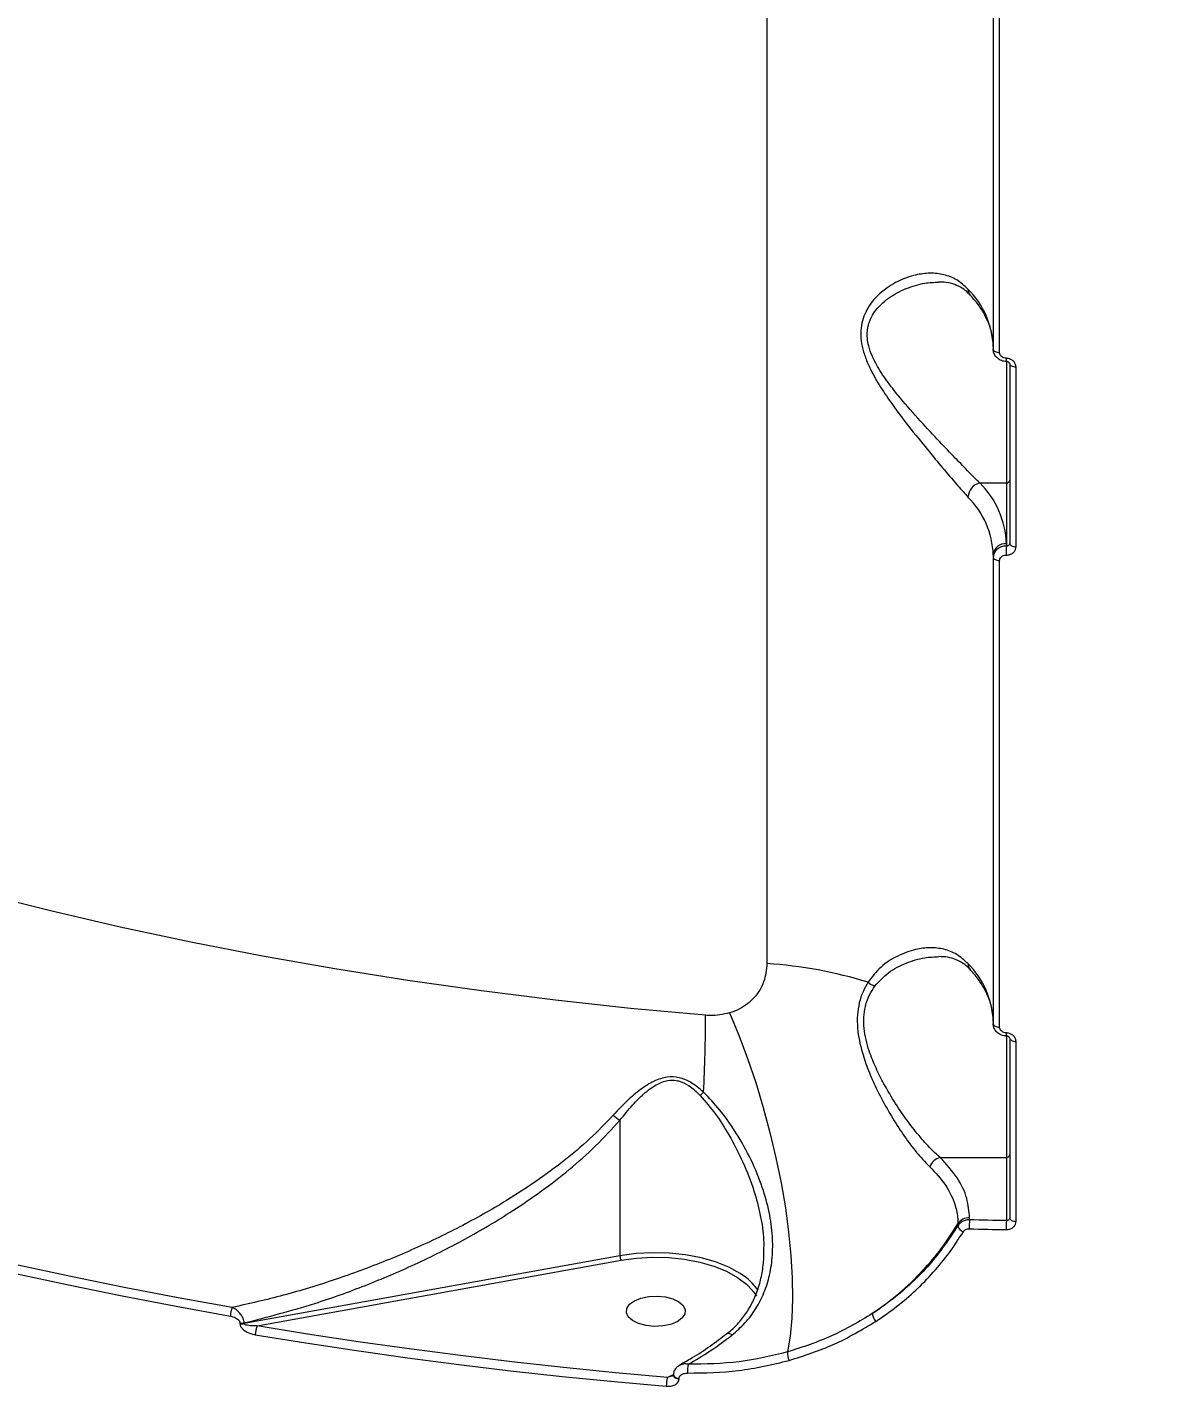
# Model space of a CAD drawing. Header units: millimetres. Extents: x -4781 to 5098, y -4410 to 4664.
# Drawn here: x -1745.3 to -1572.3, y -389.8 to -180.9 of the extents above; entities that cross this region are included whole.
import ezdxf

# ---------------------------------------------------------------- set-up
doc = ezdxf.new("R2010")
doc.units = ezdxf.units.MM
for name, color, linetype in [('DIKOM_ОБЪЕКТ', 7, 'Continuous'), ('DIKOM_РАЗМЕР_ЗОНА', 7, 'Continuous'), ('DIKOM_РАЗМЕР_ОБЪЕКТА', 7, 'Continuous')]:
    doc.layers.add(name, color=color, linetype=linetype)
doc.styles.add('style1', font='arial.ttf', dxfattribs={"width": 0.8})
doc.dimstyles.new('1-50', dxfattribs={"dimtxt": 300, "dimasz": 200, "dimexe": 100, "dimexo": 0, "dimgap": 100, "dimtad": 1, "dimtxsty": 'style1', "dimcen": 200, "dimclrd": 7, "dimclre": 7, "dimclrt": 7, "dimadec": 1, "dimazin": 2, "dimtfac": 1, "dimtmove": 0, "dimatfit": 2, "dimfxl": 0, "dimlwd": 25, "dimlwe": 18, "dimarcsym": 0})

# ---------------------------------------------------------------- blocks, each defined once
blk = doc.blocks.new('*D54')
at = {"layer": 'Defpoints', "color": 0, "transparency": 16777216}
for p in [(2534.93, 1098.4), (-3331.22, 763.4), (2534.93, -3200.56)]:
    blk.add_point(p, dxfattribs=at)
at = {"layer": 'DIKOM_РАЗМЕР_ОБЪЕКТА', "color": 7, "lineweight": 18, "transparency": 16777216}
for p, q in [((2534.93, 1098.4), (2534.93, -3300.56)), ((-3331.22, 763.4), (-3331.22, -3300.56))]:
    blk.add_line(p, q, dxfattribs=at)
at = {"layer": 'DIKOM_РАЗМЕР_ОБЪЕКТА', "color": 7, "lineweight": 25, "transparency": 16777216}
blk.add_line((-3131.22, -3200.56), (2334.93, -3200.56), dxfattribs=at)
at = {"layer": 'DIKOM_РАЗМЕР_ОБЪЕКТА', "color": 7, "transparency": 16777216}
for points in [[(-3131.22, -3167.23), (-3131.22, -3233.9), (-3331.22, -3200.56)], [(2334.93, -3167.23), (2334.93, -3233.9), (2534.93, -3200.56)]]:
    blk.add_solid(points, dxfattribs=at)
at = {"layer": 'DIKOM_РАЗМЕР_ОБЪЕКТА', "color": 7, "transparency": 16777216, "insert": (941.13, -2947.39), "char_height": 300, "attachment_point": 5, "style": 'style1'}
blk.add_mtext('5870', dxfattribs=at)
blk = doc.blocks.new('*D57')
at = {"layer": 'Defpoints', "color": 0, "transparency": 16777216}
for p in [(4034.06, 1180.11), (-4781.22, 856.14), (4034.06, -4310.06)]:
    blk.add_point(p, dxfattribs=at)
at = {"layer": 'DIKOM_РАЗМЕР_ЗОНА', "color": 7, "lineweight": 18, "transparency": 16777216}
for p, q in [((4034.06, 1180.11), (4034.06, -4410.06)), ((-4781.22, 856.14), (-4781.22, -4410.06))]:
    blk.add_line(p, q, dxfattribs=at)
at = {"layer": 'DIKOM_РАЗМЕР_ЗОНА', "color": 7, "lineweight": 25, "transparency": 16777216}
blk.add_line((-4581.22, -4310.06), (3834.06, -4310.06), dxfattribs=at)
at = {"layer": 'DIKOM_РАЗМЕР_ЗОНА', "color": 7, "transparency": 16777216}
for points in [[(-4581.22, -4276.72), (-4581.22, -4343.39), (-4781.22, -4310.06)], [(3834.06, -4276.72), (3834.06, -4343.39), (4034.06, -4310.06)]]:
    blk.add_solid(points, dxfattribs=at)
at = {"layer": 'DIKOM_РАЗМЕР_ЗОНА', "color": 7, "transparency": 16777216, "insert": (-1490.8, -4056.88), "char_height": 300, "attachment_point": 5, "style": 'style1'}
blk.add_mtext('8820', dxfattribs=at)

msp = doc.modelspace()

# ---------------------------------------------------------------- linework, layer by layer
at = {"layer": 'DIKOM_ОБЪЕКТ', "color": 7, "linetype": 'Continuous', "lineweight": 15}
for p, q in [((-1632.583, -23.649), (-1632.583, -323.657)), ((-1598.081, -158.826), (-1598.081, -229.971)), ((-1597.122, -230.486), (-1597.122, -159.341)), ((-1596.081, -231.818), (-1596.081, -250.364)), ((-1595.581, -232.162), (-1595.581, -259.592)), ((-1594.616, -260.106), (-1594.616, -232.677)), ((-1600.131, -250.364), (-1596.081, -250.364)), ((-1596.081, -250.364), (-1596.081, -259.632)), ((-1596.081, -259.632), (-1596.081, -259.992)), ((-1598.081, -261.347), (-1598.081, -261.686)), ((-1598.081, -261.686), (-1598.081, -332.831)), ((-1597.122, -333.346), (-1597.122, -262.201)), ((-1596.081, -334.677), (-1596.081, -353.224)), ((-1595.581, -335.023), (-1595.581, -362.452)), ((-1594.616, -362.967), (-1594.616, -335.537)), ((-1654.998, -347.549), (-1654.998, -368.218)), ((-1606.183, -353.224), (-1596.081, -353.224)), ((-1596.081, -353.224), (-1596.081, -362.852)), ((-1603.478, -363.354), (-1603.478, -363.638)), ((-1601.694, -362.722), (-1601.694, -362.414)), ((-1654.998, -368.218), (-1712.287, -378.559)), ((-1710.282, -378.898), (-1654.832, -368.89)), ((-1712.934, -378.457), (-1712.934, -378.561)), ((-1712.287, -378.559), (-1712.287, -378.455)), ((-1646.797, -386.319), (-1647.765, -386.748)), ((-1645.985, -386.989), (-1645.985, -386.908))]:
    msp.add_line(p, q, dxfattribs=at)
at = {"layer": 'DIKOM_ОБЪЕКТ', "color": 7, "linetype": 'Continuous', "lineweight": 15, "flags": 128}
for points in [[(-1598.081, -229.971), (-1598.063, -230.069), (-1598.009, -230.163), (-1597.921, -230.251), (-1597.803, -230.328), (-1597.658, -230.392), (-1597.492, -230.441), (-1597.311, -230.472), (-1597.122, -230.486)], [(-1595.581, -232.162), (-1595.563, -232.26), (-1595.508, -232.355), (-1595.42, -232.443), (-1595.3, -232.52), (-1595.155, -232.584), (-1594.988, -232.633), (-1594.806, -232.664), (-1594.616, -232.677)], [(-1595.581, -259.592), (-1595.563, -259.69), (-1595.508, -259.785), (-1595.42, -259.872), (-1595.3, -259.949), (-1595.155, -260.014), (-1594.988, -260.062), (-1594.806, -260.093), (-1594.616, -260.106)], [(-1598.081, -261.686), (-1598.063, -261.784), (-1598.009, -261.878), (-1597.921, -261.966), (-1597.803, -262.043), (-1597.658, -262.107), (-1597.492, -262.156), (-1597.311, -262.188), (-1597.122, -262.201)], [(-1641.929, -331.543), (-1653.396, -330.481), (-1664.796, -329.24), (-1676.117, -327.82), (-1687.348, -326.223), (-1698.48, -324.45), (-1709.501, -322.503), (-1720.402, -320.384), (-1731.172, -318.095), (-1741.802, -315.638), (-1752.282, -313.015)], [(-1638.287, -331.19), (-1636.88, -334.571), (-1635.548, -338.12), (-1634.302, -341.8), (-1633.157, -345.578), (-1632.122, -349.414), (-1631.208, -353.271), (-1630.424, -357.112), (-1629.778, -360.897), (-1629.276, -364.59), (-1628.923, -368.155), (-1628.723, -371.556), (-1628.677, -374.758), (-1628.787, -377.733), (-1629.05, -380.448), (-1629.465, -382.878)], [(-1598.081, -332.831), (-1598.063, -332.929), (-1598.009, -333.023), (-1597.921, -333.111), (-1597.803, -333.188), (-1597.658, -333.252), (-1597.492, -333.301), (-1597.311, -333.332), (-1597.122, -333.346)], [(-1595.581, -335.023), (-1595.563, -335.121), (-1595.508, -335.215), (-1595.42, -335.303), (-1595.3, -335.38), (-1595.155, -335.444), (-1594.988, -335.493), (-1594.806, -335.524), (-1594.616, -335.537)], [(-1778.714, -363.039), (-1770.941, -365.134), (-1763.085, -367.146), (-1755.149, -369.072), (-1747.136, -370.912), (-1739.051, -372.666), (-1730.896, -374.333), (-1722.675, -375.911), (-1714.393, -377.401)], [(-1714.096, -376.094), (-1722.361, -374.607), (-1730.563, -373.032), (-1738.7, -371.37), (-1746.768, -369.62), (-1754.763, -367.783), (-1762.681, -365.861), (-1770.52, -363.854), (-1778.276, -361.764)], [(-1596.081, -362.852), (-1596.783, -362.838), (-1597.485, -362.823), (-1598.186, -362.808), (-1598.888, -362.792), (-1599.59, -362.776), (-1600.291, -362.758), (-1600.993, -362.741), (-1601.694, -362.722)], [(-1595.581, -362.452), (-1595.563, -362.55), (-1595.508, -362.645), (-1595.42, -362.732), (-1595.3, -362.809), (-1595.155, -362.874), (-1594.988, -362.922), (-1594.806, -362.954), (-1594.616, -362.967)], [(-1601.746, -364.094), (-1601.043, -364.112), (-1600.34, -364.13), (-1599.636, -364.147), (-1598.933, -364.164), (-1598.23, -364.18), (-1597.526, -364.195), (-1596.823, -364.21), (-1596.119, -364.224)], [(-1635.72, -371.595), (-1636.684, -370.911), (-1638.42, -369.96), (-1640.419, -369.156), (-1642.633, -368.52), (-1645.01, -368.066), (-1647.494, -367.805), (-1650.027, -367.743), (-1652.548, -367.882), (-1654.998, -368.218)], [(-1654.832, -368.89), (-1652.457, -368.564), (-1650.012, -368.429), (-1647.556, -368.49), (-1645.147, -368.742), (-1642.842, -369.183), (-1640.695, -369.799), (-1638.757, -370.579), (-1637.073, -371.501), (-1635.684, -372.546), (-1635.439, -372.773)], [(-1635.439, -372.773), (-1634.622, -373.688), (-1634.197, -374.329)], [(-1647.29, -378.673), (-1648.479, -378.918), (-1649.754, -378.981), (-1651.012, -378.856), (-1652.151, -378.554), (-1653.078, -378.099), (-1653.718, -377.527), (-1654.02, -376.887), (-1653.959, -376.228), (-1653.54, -375.604), (-1652.797, -375.067), (-1651.79, -374.659), (-1650.601, -374.414), (-1649.326, -374.351), (-1648.069, -374.476), (-1646.93, -374.779), (-1646.003, -375.233), (-1645.363, -375.805), (-1645.061, -376.446), (-1645.122, -377.105), (-1645.541, -377.728), (-1646.284, -378.266), (-1647.29, -378.673)], [(-1710.593, -380.245), (-1702.898, -381.499), (-1695.158, -382.676), (-1687.376, -383.776), (-1679.554, -384.8), (-1671.695, -385.745), (-1663.802, -386.613), (-1655.878, -387.402), (-1647.927, -388.113)], [(-1647.765, -386.748), (-1655.698, -386.039), (-1663.603, -385.251), (-1671.476, -384.385), (-1679.317, -383.442), (-1687.12, -382.421), (-1694.884, -381.324), (-1702.606, -380.149), (-1710.282, -378.898)], [(-1638.714, -380.137), (-1638.714, -380.137), (-1638.727, -380.147)], [(-1646.828, -386.401), (-1646.79, -386.54), (-1646.675, -386.673), (-1646.492, -386.784), (-1646.255, -386.865), (-1645.985, -386.908)], [(-1646.828, -386.469), (-1646.828, -386.476), (-1646.828, -386.48)], [(-1646.828, -386.48), (-1646.79, -386.62), (-1646.675, -386.754), (-1646.492, -386.865), (-1646.255, -386.946), (-1645.985, -386.989)]]:
    msp.add_lwpolyline(points, dxfattribs=at)
at = {"layer": 'DIKOM_ОБЪЕКТ', "color": 7, "linetype": 'Continuous', "lineweight": 15}
for centre, radius, start, end in [((-1611.195, -230.106), 13.122, 2.07352, 45.14074), ((-1600.619, -220.838), 1.32, 178.54773, 221.62078), ((-1593.628, -231.512), 2.496, 176.58095, 187.75075), ((-1599.569, -252.671), 2.374, 103.69252, 176.34812), ((-1609.85, -260.13), 13.778, 2.07243, 45.14054), ((-1596.048, -249.897), 0.469, 265.9811, 355.23949), ((-1611.195, -261.821), 13.123, 2.07206, 45.13993), ((-1596.214, -261.501), 1.874, 85.94398, 175.2766), ((-1573.155, -261.316), 22.965, 176.69493, 180.11948), ((-1637.042, -391.023), 67.513, 72.88626, 86.21366), ((-1611.195, -332.966), 13.122, 2.07352, 45.14074), ((-1600.619, -323.698), 1.32, 178.53794, 221.63057), ((-1615.265, -324.274), 2.933, 229.3594, 252.85362), ((-1869.714, -331.118), 227.786, 356.94627, 359.89321), ((-1593.628, -334.372), 2.496, 176.58095, 187.75075), ((-1668.328, -317.422), 36.704, 314.14192, 315.26989), ((-1649.75, -339.7), 9.442, 228.42446, 236.23368), ((-1596.048, -352.757), 0.468, 265.94647, 355.27412), ((-1605.457, -355.645), 2.527, 106.69419, 156.19983), ((-1601.751, -364.47), 2.057, 88.42338, 147.13661), ((-1584.739, -364.046), 17.007, 175.53701, 180.16334), ((-1573.143, -364.177), 22.977, 176.6958, 180.1186), ((-1602.218, -363.306), 1.304, 194.73625, 251.08892), ((-1653.612, -368.233), 1.385, 179.37361, 208.29667), ((-1640.786, -378.191), 8.317, 35.02786, 52.47575), ((-1711.427, -377.387), 2.966, 154.157, 180.27242), ((-1614.636, -376.875), 1.895, 184.8297, 224.89257), ((-1712.617, -376.593), 1.891, 260.36191, 280.06031), ((-1712.617, -376.697), 1.891, 260.36191, 280.06031), ((-1707.656, -380.214), 2.937, 153.39022, 180.60869), ((-1638.435, -380.881), 0.795, 48.0169, 110.53223), ((-1626.764, -383.017), 2.705, 177.05807, 205.29788), ((-1639.929, -385.699), 4.775, 168.63719, 184.67324), ((-1642.448, -388.069), 5.479, 166.04064, 180.45844)]:
    msp.add_arc(centre, radius, start, end, dxfattribs=at)
for points, knots in [([(-1601.939, -220.804), (-1602.494, -220.297), (-1603.606, -219.282), (-1605.583, -218.537), (-1607.704, -218.307), (-1610.081, -218.613), (-1612.661, -219.527), (-1615.219, -221.182), (-1617.254, -223.426), (-1618.206, -225.821), (-1618.325, -227.882), (-1618.113, -229.553), (-1617.59, -231.282), (-1616.669, -233.384), (-1615.289, -235.779), (-1613.189, -238.84), (-1610.636, -242.193), (-1607.918, -245.531), (-1605.509, -248.425), (-1603.521, -250.761), (-1602.437, -251.966), (-1601.939, -252.519)], [0, 0, 0, 0, 0.0554759, 0.1110245, 0.1664958, 0.2220063, 0.2900222, 0.3579645, 0.4226758, 0.4774078, 0.5052461, 0.5330927, 0.5627128, 0.5923736, 0.6404303, 0.6885813, 0.7603277, 0.8320644, 0.8909996, 0.9498662, 1, 1, 1, 1]), ([(-1600.131, -250.364), (-1600.656, -249.847), (-1601.792, -248.725), (-1603.872, -246.577), (-1606.385, -243.947), (-1609.231, -240.901), (-1611.904, -237.888), (-1614.12, -235.105), (-1615.571, -232.961), (-1616.555, -231.051), (-1617.21, -229.22), (-1617.354, -227.699), (-1617.163, -226.359), (-1616.836, -225.343), (-1615.891, -223.724), (-1614.054, -222.035), (-1611.376, -220.632), (-1608.75, -219.847), (-1607.109, -219.77), (-1606.412, -219.737)], [0, 0, 0, 0, 0.0614362, 0.1331449, 0.2068013, 0.2939316, 0.3833553, 0.4406227, 0.4990531, 0.5330393, 0.5679409, 0.6178997, 0.6312102, 0.6623771, 0.6945881, 0.7715343, 0.8535147, 0.9377486, 1, 1, 1, 1]), ([(-1601.612, -221.745), (-1601.709, -221.63), (-1602.085, -221.184), (-1602.857, -220.633), (-1603.964, -220.075), (-1605.151, -219.758), (-1606.025, -219.75), (-1606.409, -219.747)], [0, 0, 0, 0, 0.0752287, 0.2906092, 0.534238, 0.7957364, 1, 1, 1, 1]), ([(-1598.081, -229.631), (-1598.088, -229.361), (-1598.111, -228.526), (-1598.374, -227.128), (-1598.992, -225.443), (-1599.923, -223.787), (-1600.853, -222.55), (-1601.466, -221.87), (-1601.603, -221.718)], [0, 0, 0, 0, 0.1027375, 0.3181936, 0.5309303, 0.7384673, 0.9414984, 1, 1, 1, 1]), ([(-1596.1, -231.834), (-1596.159, -231.837), (-1596.473, -231.851), (-1597.042, -231.657), (-1597.651, -231.205), (-1597.999, -230.592), (-1598.124, -230.1), (-1598.064, -229.847), (-1598.053, -229.803)], [0, 0, 0, 0, 0.0539486, 0.2916883, 0.5388205, 0.7514228, 0.9573219, 1, 1, 1, 1]), ([(-1596.119, -231.363), (-1596.232, -231.351), (-1596.458, -231.328), (-1596.758, -231.174), (-1596.985, -230.952), (-1597.104, -230.708), (-1597.117, -230.549), (-1597.122, -230.486)], [0, 0, 0, 0, 0.2150669, 0.4302623, 0.6450942, 0.8595544, 1, 1, 1, 1]), ([(-1595.594, -232.136), (-1595.593, -232.119), (-1595.593, -232.091), (-1595.679, -231.989), (-1595.801, -231.912), (-1595.955, -231.859), (-1596.105, -231.844), (-1596.191, -231.853), (-1596.222, -231.856)], [0, 0, 0, 0, 0.2754602, 0.4589766, 0.6093933, 0.7620247, 0.9132227, 1, 1, 1, 1]), ([(-1594.616, -232.677), (-1594.623, -232.583), (-1594.641, -232.343), (-1594.821, -231.979), (-1595.161, -231.646), (-1595.612, -231.416), (-1595.95, -231.381), (-1596.119, -231.363)], [0, 0, 0, 0, 0.1406613, 0.3551056, 0.5698935, 0.7849184, 1, 1, 1, 1]), ([(-1596.081, -259.992), (-1596.229, -259.999), (-1596.601, -260.017), (-1597.164, -260.216), (-1597.67, -260.599), (-1598.015, -261.109), (-1598.059, -261.494), (-1598.081, -261.686)], [0, 0, 0, 0, 0.1416716, 0.3563973, 0.5709518, 0.7854345, 1, 1, 1, 1]), ([(-1596.119, -261.364), (-1596.008, -261.36), (-1595.729, -261.35), (-1595.306, -261.203), (-1594.924, -260.92), (-1594.666, -260.539), (-1594.632, -260.251), (-1594.616, -260.106)], [0, 0, 0, 0, 0.1418141, 0.3567159, 0.5712631, 0.7857299, 1, 1, 1, 1]), ([(-1595.581, -259.592), (-1595.587, -259.64), (-1595.598, -259.735), (-1595.684, -259.859), (-1595.811, -259.949), (-1595.951, -259.992), (-1596.044, -259.992), (-1596.081, -259.992)], [0, 0, 0, 0, 0.2138817, 0.4282796, 0.6427496, 0.8577888, 1, 1, 1, 1]), ([(-1597.122, -262.201), (-1597.111, -262.105), (-1597.089, -261.912), (-1596.915, -261.66), (-1596.662, -261.471), (-1596.38, -261.374), (-1596.193, -261.367), (-1596.119, -261.364)], [0, 0, 0, 0, 0.2144208, 0.4286656, 0.6433107, 0.8580935, 1, 1, 1, 1]), ([(-1601.939, -323.664), (-1602.494, -323.157), (-1603.606, -322.142), (-1605.583, -321.397), (-1607.703, -321.168), (-1610.083, -321.47), (-1612.649, -322.399), (-1615.245, -323.99), (-1616.546, -325.682), (-1617.175, -326.499)], [0, 0, 0, 0, 0.13165847, 0.26348947, 0.39514039, 0.5268777, 0.68830373, 0.84954163, 1, 1, 1, 1]), ([(-1632.583, -323.657), (-1632.68, -324.605), (-1632.872, -326.482), (-1634.389, -328.9), (-1636.313, -330.475), (-1637.768, -331.002), (-1638.287, -331.19)], [0, 0, 0, 0, 0.2885578, 0.5716156, 0.8470317, 1, 1, 1, 1]), ([(-1616.129, -327.076), (-1615.465, -326.354), (-1614.07, -324.837), (-1611.358, -323.491), (-1608.721, -322.702), (-1607.075, -322.627), (-1606.361, -322.595)], [0, 0, 0, 0, 0.2469019, 0.5188396, 0.7911369, 1, 1, 1, 1]), ([(-1601.609, -324.598), (-1601.662, -324.532), (-1601.988, -324.127), (-1602.695, -323.604), (-1603.773, -323.007), (-1604.993, -322.644), (-1605.922, -322.61), (-1606.37, -322.594)], [0, 0, 0, 0, 0.04171092, 0.25540858, 0.49713868, 0.75755236, 1, 1, 1, 1]), ([(-1598.081, -332.491), (-1598.088, -332.222), (-1598.111, -331.386), (-1598.374, -329.988), (-1598.992, -328.303), (-1599.923, -326.647), (-1600.853, -325.41), (-1601.466, -324.73), (-1601.603, -324.578)], [0, 0, 0, 0, 0.1027257, 0.3181817, 0.5309184, 0.7384674, 0.9414984, 1, 1, 1, 1]), ([(-1617.175, -326.499), (-1617.444, -326.971), (-1617.989, -327.924), (-1618.548, -329.609), (-1618.841, -331.488), (-1618.809, -334.031), (-1618.208, -336.931), (-1617.129, -339.995), (-1615.85, -342.875), (-1614.283, -345.844), (-1612.507, -348.751), (-1610.677, -351.355), (-1609.091, -353.302), (-1608.132, -354.262), (-1607.769, -354.625)], [0, 0, 0, 0, 0.0603741, 0.1220507, 0.1825856, 0.2452091, 0.3548682, 0.4358205, 0.5191037, 0.6213432, 0.726598, 0.829716, 0.9355781, 1, 1, 1, 1]), ([(-1606.183, -353.224), (-1606.563, -352.882), (-1607.552, -351.992), (-1609.212, -350.17), (-1611.113, -347.76), (-1612.993, -345.025), (-1614.632, -342.283), (-1616.001, -339.573), (-1617.152, -336.736), (-1617.799, -334.079), (-1617.866, -331.803), (-1617.693, -330.634), (-1617.401, -329.495), (-1616.985, -328.381), (-1616.417, -327.515), (-1616.129, -327.076)], [0, 0, 0, 0, 0.0653902, 0.170368, 0.2779505, 0.3818158, 0.4884136, 0.5695685, 0.6527976, 0.760418, 0.8151664, 0.8718822, 0.8800446, 0.9391986, 1, 1, 1, 1]), ([(-1638.287, -331.19), (-1639.267, -331.393), (-1640.35, -331.616), (-1641.593, -331.568), (-1641.814, -331.551), (-1641.929, -331.543)], [0, 0, 0, 0, 0.8217149, 0.9078609, 1, 1, 1, 1]), ([(-1596.1, -334.694), (-1596.159, -334.697), (-1596.473, -334.711), (-1597.042, -334.517), (-1597.652, -334.066), (-1597.998, -333.452), (-1598.124, -332.96), (-1598.064, -332.707), (-1598.053, -332.663)], [0, 0, 0, 0, 0.05394807, 0.2916829, 0.53871877, 0.75143052, 0.95733228, 1, 1, 1, 1]), ([(-1596.119, -334.223), (-1596.232, -334.211), (-1596.457, -334.188), (-1596.758, -334.034), (-1596.985, -333.812), (-1597.104, -333.568), (-1597.117, -333.409), (-1597.122, -333.346)], [0, 0, 0, 0, 0.215046, 0.4300847, 0.6448917, 0.8595707, 1, 1, 1, 1]), ([(-1594.616, -335.537), (-1594.623, -335.443), (-1594.641, -335.203), (-1594.821, -334.838), (-1595.161, -334.506), (-1595.612, -334.276), (-1595.95, -334.241), (-1596.119, -334.223)], [0, 0, 0, 0, 0.1406913, 0.3551422, 0.5698043, 0.7849118, 1, 1, 1, 1]), ([(-1908.339, -334.732), (-1907.049, -335.912), (-1902.234, -340.316), (-1892.844, -347.612), (-1880.204, -356.585), (-1866.52, -365.152), (-1851.919, -373.335), (-1836.435, -381.103), (-1820.147, -388.423), (-1803.129, -395.26), (-1785.418, -401.594), (-1767.03, -407.401), (-1748.006, -412.684), (-1728.422, -417.429), (-1708.369, -421.615), (-1687.94, -425.224), (-1667.178, -428.241), (-1646.111, -430.65), (-1624.779, -432.458), (-1603.267, -433.664), (-1581.676, -434.265), (-1560.103, -434.26), (-1540.214, -433.677), (-1522.024, -432.705), (-1511.048, -431.809), (-1505.56, -431.361)], [0, 0, 0, 0, 0.016667, 0.0622094, 0.1076088, 0.1530401, 0.1986142, 0.2442608, 0.289908, 0.3354825, 0.3809142, 0.426419, 0.4720663, 0.5177872, 0.5635076, 0.609156, 0.6546616, 0.7002791, 0.7460386, 0.7918718, 0.8377047, 0.8834657, 0.9290835, 0.9645417, 1, 1, 1, 1]), ([(-1595.594, -334.996), (-1595.593, -334.979), (-1595.592, -334.951), (-1595.679, -334.85), (-1595.801, -334.771), (-1595.956, -334.719), (-1596.105, -334.703), (-1596.191, -334.713), (-1596.222, -334.716)], [0, 0, 0, 0, 0.2754594, 0.45880205, 0.60939444, 0.7620254, 0.91322289, 1, 1, 1, 1]), ([(-1642.252, -343.253), (-1642.89, -342.713), (-1644.002, -341.774), (-1645.95, -340.958), (-1647.92, -340.871), (-1649.955, -341.565), (-1651.927, -342.84), (-1653.989, -344.6), (-1655.294, -345.993), (-1656.016, -346.763)], [0, 0, 0, 0, 0.1491231, 0.2596414, 0.3716748, 0.4987927, 0.6508293, 0.8069619, 1, 1, 1, 1]), ([(-1654.998, -347.549), (-1654.354, -346.752), (-1653.207, -345.332), (-1651.394, -343.48), (-1649.646, -342.148), (-1647.926, -341.426), (-1646.714, -341.41), (-1645.63, -341.636), (-1644.281, -342.279), (-1643.323, -343.215), (-1642.765, -343.761)], [0, 0, 0, 0, 0.2010627, 0.3583853, 0.5149443, 0.6384999, 0.7217812, 0.7449492, 0.851267, 1, 1, 1, 1]), ([(-1642.765, -343.761), (-1641.958, -344.702), (-1640.341, -346.586), (-1638.199, -350.041), (-1636.175, -353.923), (-1634.569, -358.057), (-1633.539, -362.041), (-1633.052, -365.105), (-1633.085, -366.87), (-1633.094, -367.392)], [0, 0, 0, 0, 0.1405589, 0.2813217, 0.4587851, 0.6361932, 0.7865914, 0.936889, 1, 1, 1, 1]), ([(-1637.903, -380.29), (-1637.221, -379.696), (-1635.839, -378.492), (-1634.224, -376.298), (-1632.966, -373.847), (-1632.102, -371.088), (-1631.669, -368.055), (-1631.709, -364.671), (-1632.274, -361.056), (-1633.433, -357.114), (-1635.192, -353.023), (-1637.373, -349.245), (-1639.704, -345.922), (-1641.399, -344.147), (-1642.252, -343.253)], [0, 0, 0, 0, 0.0667289, 0.1352478, 0.2049151, 0.2761784, 0.3547293, 0.4350124, 0.5258148, 0.6185715, 0.7247413, 0.833263, 0.9160231, 1, 1, 1, 1]), ([(-1656.016, -346.763), (-1657.191, -347.99), (-1659.544, -350.444), (-1663.549, -353.785), (-1667.798, -356.919), (-1673.078, -360.34), (-1679.386, -363.891), (-1686.811, -367.434), (-1694.466, -370.535), (-1701.016, -372.732), (-1707.561, -374.627), (-1711.498, -375.511), (-1714.096, -376.094)], [0, 0, 0, 0, 0.0776022, 0.1552636, 0.2354697, 0.3156959, 0.4385192, 0.5613729, 0.6872849, 0.8131997, 0.8767636, 1, 1, 1, 1]), ([(-1712.287, -378.455), (-1708.684, -377.528), (-1702.472, -375.93), (-1693.781, -372.794), (-1686.13, -369.544), (-1678.599, -365.76), (-1672.187, -361.957), (-1666.917, -358.355), (-1662.684, -355.079), (-1658.622, -351.527), (-1656.205, -348.875), (-1654.998, -347.549)], [0, 0, 0, 0, 0.1721666, 0.296949, 0.4217221, 0.5495793, 0.677394, 0.7569504, 0.8364869, 0.918277, 1, 1, 1, 1]), ([(-1607.769, -354.625), (-1606.901, -355.559), (-1605.139, -357.454), (-1603.903, -360.184), (-1603.507, -362.173), (-1603.484, -363.105), (-1603.478, -363.354)], [0, 0, 0, 0, 0.3414854, 0.6929891, 0.9180085, 1, 1, 1, 1]), ([(-1601.694, -362.414), (-1601.782, -361.436), (-1601.966, -359.369), (-1603.425, -356.241), (-1605.255, -354.239), (-1606.183, -353.224)], [0, 0, 0, 0, 0.3069635, 0.6484769, 1, 1, 1, 1]), ([(-1616.524, -377.035), (-1615.153, -376.037), (-1612.393, -374.028), (-1608.901, -370.641), (-1605.869, -367.091), (-1604.278, -364.604), (-1603.478, -363.354)], [0, 0, 0, 0, 0.2598538, 0.522838, 0.7602262, 1, 1, 1, 1]), ([(-1601.694, -362.722), (-1601.754, -362.723), (-1602.038, -362.726), (-1602.537, -362.837), (-1603.114, -363.153), (-1603.357, -363.476), (-1603.478, -363.638)], [0, 0, 0, 0, 0.0818104, 0.3880011, 0.694006, 1, 1, 1, 1]), ([(-1596.119, -364.224), (-1596.008, -364.22), (-1595.729, -364.21), (-1595.306, -364.063), (-1594.924, -363.78), (-1594.666, -363.399), (-1594.632, -363.111), (-1594.616, -362.967)], [0, 0, 0, 0, 0.14183501, 0.3567684, 0.57134728, 0.78586922, 1, 1, 1, 1]), ([(-1595.581, -362.452), (-1595.587, -362.5), (-1595.598, -362.595), (-1595.684, -362.719), (-1595.811, -362.809), (-1595.951, -362.852), (-1596.044, -362.852), (-1596.081, -362.852)], [0, 0, 0, 0, 0.2138775, 0.4282712, 0.6427369, 0.8578147, 1, 1, 1, 1]), ([(-1603.478, -363.638), (-1604.839, -365.662), (-1606.901, -368.728), (-1610.448, -372.326), (-1613.346, -374.848), (-1615.475, -376.313), (-1616.524, -377.035)], [0, 0, 0, 0, 0.3951712, 0.5986659, 0.8021598, 1, 1, 1, 1]), ([(-1615.978, -378.213), (-1614.906, -377.475), (-1612.762, -376.002), (-1609.845, -373.483), (-1607.153, -370.737), (-1604.707, -367.765), (-1603.329, -365.615), (-1602.64, -364.539)], [0, 0, 0, 0, 0.1978383, 0.3955094, 0.5931748, 0.7965794, 1, 1, 1, 1]), ([(-1602.64, -364.539), (-1602.579, -364.459), (-1602.457, -364.299), (-1602.168, -364.146), (-1601.918, -364.093), (-1601.776, -364.094), (-1601.746, -364.094)], [0, 0, 0, 0, 0.3056712, 0.6116666, 0.918087, 1, 1, 1, 1]), ([(-1638.751, -380.121), (-1638.486, -379.92), (-1637.672, -379.3), (-1636.532, -378.044), (-1635.326, -376.381), (-1634.366, -374.504), (-1633.638, -372.452), (-1633.2, -370.233), (-1633.015, -368.528), (-1633.056, -367.562), (-1633.063, -367.397)], [0, 0, 0, 0, 0.0667349, 0.2054015, 0.3487788, 0.4964749, 0.6489339, 0.805986, 0.9670062, 1, 1, 1, 1]), ([(-1714.393, -377.401), (-1714.122, -377.468), (-1713.729, -377.565), (-1713.286, -377.849), (-1713.066, -378.071), (-1712.951, -378.281), (-1712.939, -378.403), (-1712.934, -378.457)], [0, 0, 0, 0, 0.4300062, 0.6259001, 0.7881783, 0.9053585, 1, 1, 1, 1]), ([(-1712.287, -378.455), (-1712.296, -378.346), (-1712.317, -378.108), (-1712.461, -377.684), (-1712.729, -377.203), (-1713.182, -376.672), (-1713.666, -376.299), (-1713.997, -376.141), (-1714.096, -376.094)], [0, 0, 0, 0, 0.1137735, 0.2493437, 0.4227449, 0.61351, 0.8848768, 1, 1, 1, 1]), ([(-1616.524, -377.035), (-1618.515, -378.228), (-1622.544, -380.644), (-1627.14, -382.128), (-1629.465, -382.878)], [0, 0, 0, 0, 0.49416554, 1, 1, 1, 1]), ([(-1712.934, -378.561), (-1712.925, -378.647), (-1712.904, -378.839), (-1712.718, -379.171), (-1712.359, -379.534), (-1711.688, -379.953), (-1711.059, -380.163), (-1710.639, -380.237), (-1710.593, -380.245)], [0, 0, 0, 0, 0.0933942, 0.2088195, 0.3721422, 0.5793527, 0.9537288, 1, 1, 1, 1]), ([(-1710.282, -378.898), (-1710.637, -378.905), (-1711.153, -378.914), (-1711.764, -378.833), (-1712.072, -378.753), (-1712.227, -378.669), (-1712.28, -378.604), (-1712.284, -378.574), (-1712.287, -378.559)], [0, 0, 0, 0, 0.4959478, 0.7198048, 0.8703289, 0.9511026, 0.9759623, 1, 1, 1, 1]), ([(-1645.847, -384.81), (-1645.236, -384.479), (-1643.69, -383.64), (-1641.306, -382.075), (-1639.567, -380.74), (-1638.736, -380.101)], [0, 0, 0, 0, 0.2543042, 0.6434668, 1, 1, 1, 1]), ([(-1629.209, -384.173), (-1626.887, -383.427), (-1622.188, -381.919), (-1618.064, -379.458), (-1615.978, -378.213)], [0, 0, 0, 0, 0.4941643, 1, 1, 1, 1]), ([(-1644.611, -384.758), (-1643.482, -384.106), (-1641.211, -382.793), (-1639.01, -381.127), (-1637.903, -380.29)], [0, 0, 0, 0, 0.4974013, 1, 1, 1, 1]), ([(-1644.688, -386.088), (-1642.078, -386.055), (-1636.793, -385.987), (-1631.758, -384.782), (-1629.209, -384.173)], [0, 0, 0, 0, 0.4938757, 1, 1, 1, 1]), ([(-1629.465, -382.878), (-1631.897, -383.464), (-1636.821, -384.65), (-1641.993, -384.722), (-1644.611, -384.758)], [0, 0, 0, 0, 0.4938184, 1, 1, 1, 1]), ([(-1646.974, -386.509), (-1647.074, -386.551), (-1647.332, -386.661), (-1647.6, -386.715), (-1647.765, -386.748)], [0, 0, 0, 0, 0.3856868, 1, 1, 1, 1]), ([(-1646.973, -386.511), (-1646.959, -386.506), (-1646.897, -386.485), (-1646.836, -386.436), (-1646.805, -386.405), (-1646.819, -386.417), (-1646.824, -386.453), (-1646.827, -386.472)], [0, 0, 0, 0, 0.0729555, 0.322495, 0.5375261, 0.7540714, 1, 1, 1, 1]), ([(-1646.806, -386.402), (-1646.8, -386.236), (-1646.787, -385.879), (-1646.506, -385.403), (-1646.178, -385.059), (-1645.922, -384.94), (-1645.836, -384.9)], [0, 0, 0, 0, 0.2586169, 0.5544315, 0.8508876, 1, 1, 1, 1]), ([(-1645.985, -386.908), (-1645.98, -386.855), (-1645.968, -386.717), (-1645.847, -386.5), (-1645.584, -386.277), (-1645.182, -386.112), (-1644.854, -386.096), (-1644.688, -386.088)], [0, 0, 0, 0, 0.10102724, 0.26136907, 0.46068612, 0.72660566, 1, 1, 1, 1]), ([(-1644.611, -384.758), (-1644.849, -384.723), (-1645.292, -384.659), (-1645.649, -384.811), (-1645.815, -384.882)], [0, 0, 0, 0, 0.5356428, 1, 1, 1, 1]), ([(-1647.927, -388.113), (-1647.676, -388.116), (-1647.2, -388.121), (-1646.606, -387.913), (-1646.216, -387.615), (-1646.016, -387.298), (-1645.994, -387.082), (-1645.985, -386.989)], [0, 0, 0, 0, 0.2791692, 0.5295027, 0.7216752, 0.8794836, 1, 1, 1, 1])]:
    msp.add_open_spline(points, degree=3, knots=knots, dxfattribs=at)

# ---------------------------------------------------------------- dimensions: what is measured, and where the dimension line sits
at = {"layer": 'DIKOM_РАЗМЕР_ЗОНА'}
dim = msp.add_linear_dim(base=(4034.06, -4310.056), p1=(-4781.222, 856.139), p2=(4034.06, 1180.105), text='8820', dimstyle='1-50', dxfattribs=at)
dim.commit()
dim.dimension.update_dxf_attribs({"geometry": '*D57', "text_midpoint": (-1490.8, -4310.056), "dimtype": 160})
at = {"layer": 'DIKOM_РАЗМЕР_ОБЪЕКТА'}
dim = msp.add_linear_dim(base=(2534.928, -3200.563), p1=(-3331.222, 763.397), p2=(2534.928, 1098.401), text='5870', dimstyle='1-50', dxfattribs=at)
dim.commit()
dim.dimension.update_dxf_attribs({"geometry": '*D54', "text_midpoint": (941.132, -3200.563), "dimtype": 160})

doc.saveas('drawing.dxf')
